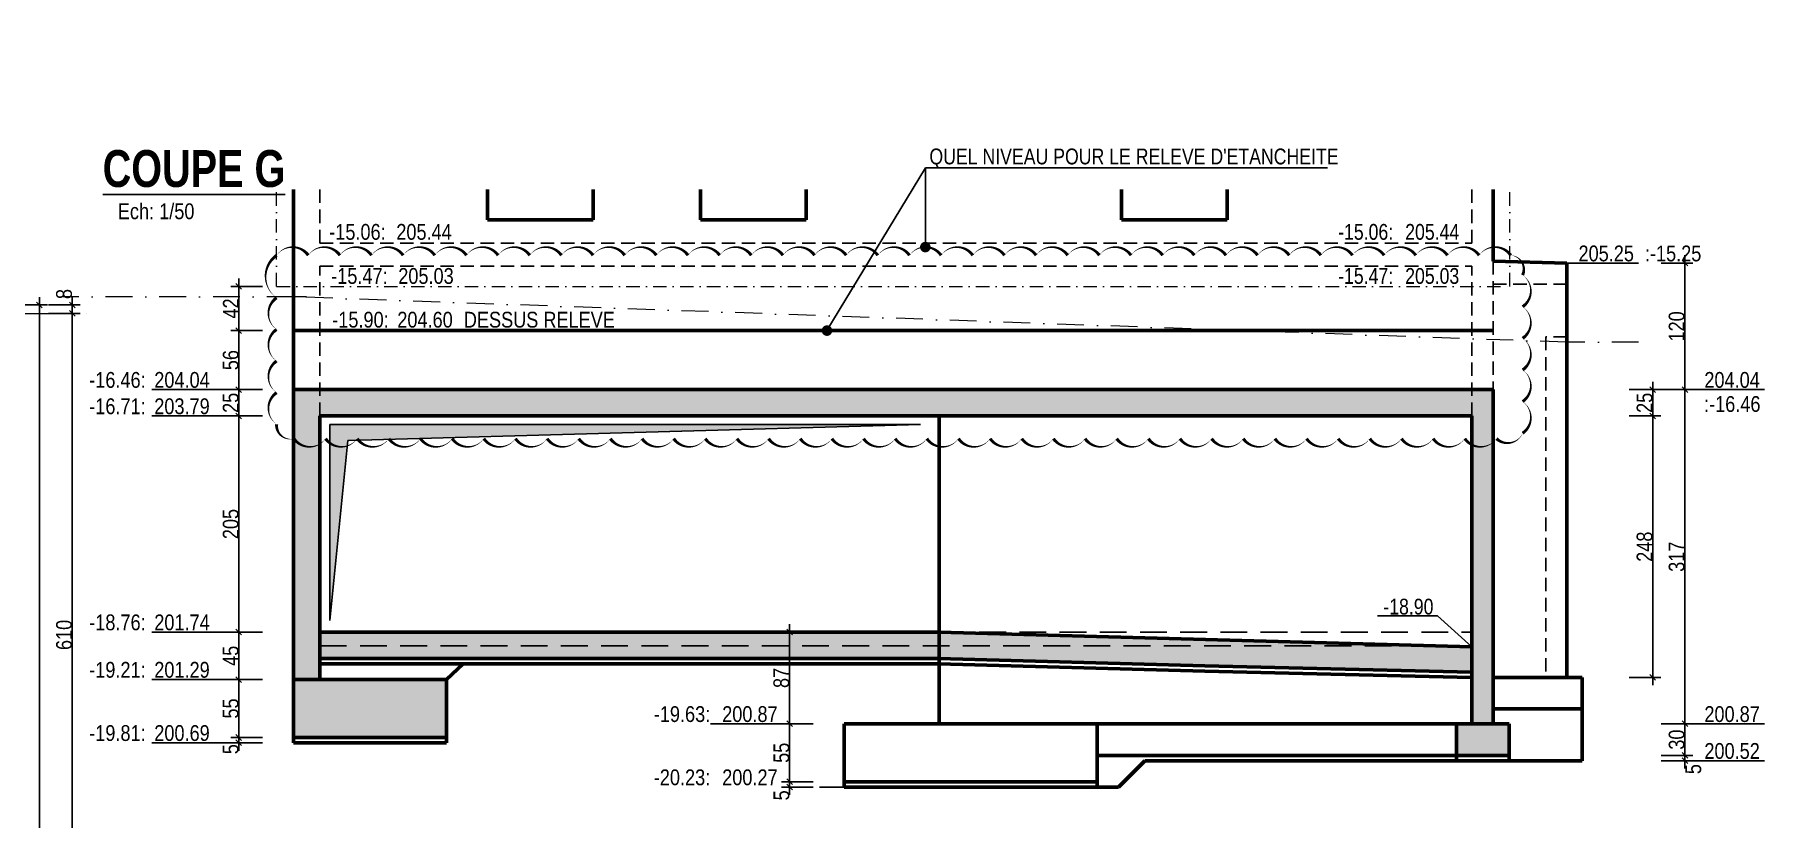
# Model space of a CAD drawing. Header units: centimetres. Extents: x 10803 to 23268, y -4986 to -786.
# Drawn here: x 18609 to 20248, y -2581 to -1837 of the extents above; entities that cross this region are included whole.
import ezdxf
from ezdxf.enums import TextEntityAlignment as Align

# ---------------------------------------------------------------- set-up
doc = ezdxf.new("R2010")
doc.units = ezdxf.units.CM
doc.header["$PDMODE"] = 1
doc.header["$PDSIZE"] = -2
doc.linetypes.add('CACHEX2', pattern=[19.05, 12.7, -6.35])
doc.linetypes.add('TIRETPTX2', pattern=[50.8, 25.4, -12.7, 0, -12.7])
for name, color, linetype in [('01_cote_gen', 4, 'Continuous'), ('01_linteaux', 2, 'Continuous'), ('01_poch_BN', 9, 'Continuous'), ('01_poch_murs', 253, 'Continuous'), ('01_texte', 230, 'Continuous'), ('AA_COTES', 2, 'Continuous')]:
    doc.layers.add(name, color=color, linetype=linetype)
doc.layers.add('01_murs_coup', color=5, linetype='Continuous', lineweight=60)
doc.layers.add('01_tram_axes', color=2, linetype='TIRETPTX2', lineweight=9)
doc.styles.add('Arial Narrow', font='ARIALN.TTF')
doc.styles.add('impact', font='impact.ttf')
doc.styles.add('MATTE_TXT', font='arial.ttf')
doc.styles.add('STYLE2', font='ARIALN.TTF')
doc.dimstyles.new('JB25', dxfattribs={"dimscale": 0.1, "dimtxt": 150, "dimasz": 15, "dimexe": 0.1, "dimexo": 0.1, "dimgap": 0.09, "dimtad": 1, "dimdec": 1, "dimlfac": 0.5, "dimdsep": 46, "dimtxsty": 'STYLE2', "dimblk1": 'BOND_G', "dimblk2": 'BOND_D', "dimsah": 1, "dimcen": 1.5, "dimdle": 0.01, "dimse1": 1, "dimse2": 1, "dimclrd": 4, "dimclre": 2, "dimclrt": 6, "dimazin": 2, "dimtfac": 2.333333, "dimtdec": 1, "dimtix": 1, "dimtmove": 2, "dimatfit": 3, "dimldrblk": 'BOND_G', "dimfxl": 1, "dimtolj": 1, "dimtzin": 0, "dimarcsym": 0})
doc.dimstyles.new('JB50', dxfattribs={"dimscale": 0.1, "dimtxt": 150, "dimasz": 15, "dimexe": 0.1, "dimexo": 0.1, "dimgap": 0.09, "dimtad": 1, "dimdec": 1, "dimdsep": 46, "dimtxsty": 'STYLE2', "dimblk1": 'BOND_G', "dimblk2": 'BOND_D', "dimsah": 1, "dimcen": 1.5, "dimdle": 0.01, "dimse1": 1, "dimse2": 1, "dimclrd": 4, "dimclre": 2, "dimclrt": 6, "dimazin": 2, "dimtfac": 2.333333, "dimtdec": 1, "dimtix": 1, "dimtmove": 2, "dimatfit": 3, "dimldrblk": 'BOND_G', "dimfxl": 1, "dimtolj": 1, "dimtzin": 0, "dimarcsym": 0})

# ---------------------------------------------------------------- blocks, each defined once
blk = doc.blocks.new('BOND_G')
at = {"layer": 'AA_COTES', "color": 0}
for p, q in [((0, -5), (0, 15)), ((5, 0), (-5, 0)), ((1.8, 1.8), (-1.8, -1.8))]:
    blk.add_line(p, q, dxfattribs=at)
blk = doc.blocks.new('BOND_D')
at = {"layer": 'AA_COTES', "color": 0}
for p, q in [((5, 0), (-5, 0)), ((-1.8, -1.8), (1.8, 1.8)), ((0, 5), (0, -15))]:
    blk.add_line(p, q, dxfattribs=at)
blk = doc.blocks.new('*D1412')
at = {"layer": '01_cote_gen', "color": 4, "lineweight": -2, "transparency": 16777216}
blk.add_line((18644.2, -2103.1), (18644.2, -2710.1), dxfattribs=at)
at = {"layer": 'Defpoints', "color": 0, "lineweight": 0, "transparency": 16777216}
for p in [(18595.3, -2101.6), (18595.3, -2711.6), (18644.2, -2711.6)]:
    blk.add_point(p, dxfattribs=at)
at = {"layer": '01_cote_gen', "color": 4, "lineweight": -2, "transparency": 16777216, "xscale": 1.5, "yscale": 1.5, "zscale": 1.5}
for name, p, rotation in [('BOND_G', (18644.2, -2101.6), 90), ('BOND_D', (18644.2, -2711.6), 270)]:
    blk.add_blockref(name, p, dxfattribs=dict(at, rotation=rotation))
at = {"layer": '01_cote_gen', "color": 6, "lineweight": 0, "transparency": 16777216, "insert": (18636.5, -2406.6), "char_height": 15, "attachment_point": 5, "rotation": 90, "style": 'STYLE2'}
blk.add_mtext('\\A1;610', dxfattribs=at)
blk = doc.blocks.new('*D1512')
at = {"layer": '01_cote_gen', "color": 4, "lineweight": -2, "transparency": 16777216}
blk.add_line((18644.2, -2095.1), (18644.2, -2100.1), dxfattribs=at)
at = {"layer": 'Defpoints', "color": 0, "lineweight": 0, "transparency": 16777216}
for p in [(18413.8, -2093.6), (18450.7, -2101.6), (18644.2, -2101.6)]:
    blk.add_point(p, dxfattribs=at)
at = {"layer": '01_cote_gen', "color": 4, "lineweight": -2, "transparency": 16777216, "xscale": 1.5, "yscale": 1.5, "zscale": 1.5}
for name, p, rotation in [('BOND_G', (18644.2, -2093.6), 90), ('BOND_D', (18644.2, -2101.6), 270)]:
    blk.add_blockref(name, p, dxfattribs=dict(at, rotation=rotation))
at = {"layer": '01_cote_gen', "color": 6, "lineweight": 0, "transparency": 16777216, "insert": (18636.5, -2083.2), "char_height": 15, "attachment_point": 5, "rotation": 90, "style": 'STYLE2'}
blk.add_mtext('\\A1;8', dxfattribs=at)
blk = doc.blocks.new('*D1932')
at = {"layer": '01_cote_gen', "color": 4, "lineweight": -2, "transparency": 16777216}
blk.add_line((18613.1, -2095.1), (18613.1, -4681.1), dxfattribs=at)
at = {"layer": 'Defpoints', "color": 0, "lineweight": 0, "transparency": 16777216}
for p in [(18608.7, -2093.6), (18503.6, -4682.6), (18613.1, -4682.6)]:
    blk.add_point(p, dxfattribs=at)
at = {"layer": '01_cote_gen', "color": 4, "lineweight": -2, "transparency": 16777216, "xscale": 1.5, "yscale": 1.5, "zscale": 1.5}
for name, p, rotation in [('BOND_G', (18613.1, -2093.6), 90), ('BOND_D', (18613.1, -4682.6), 270)]:
    blk.add_blockref(name, p, dxfattribs=dict(at, rotation=rotation))
at = {"layer": '01_cote_gen', "color": 6, "lineweight": 0, "transparency": 16777216, "insert": (18605.5, -3388.1), "char_height": 15, "attachment_point": 5, "rotation": 90, "style": 'STYLE2'}
blk.add_mtext('\\A1;2589', dxfattribs=at)
blk = doc.blocks.new('*D1546')
at = {"layer": '01_cote_gen', "color": 4, "lineweight": -2, "ltscale": 2, "transparency": 16777216}
blk.add_line((18802.1, -2402.4), (18802.1, -2200.4), dxfattribs=at)
at = {"layer": 'Defpoints', "color": 0, "lineweight": 0, "ltscale": 2, "transparency": 16777216}
for p in [(18802.1, -2198.9), (18939.1, -2198.9), (18920.2, -2403.9)]:
    blk.add_point(p, dxfattribs=at)
at = {"layer": '01_cote_gen', "color": 4, "lineweight": -2, "ltscale": 2, "transparency": 16777216, "xscale": 1.5, "yscale": 1.5, "zscale": 1.5}
for name, p, rotation in [('BOND_D', (18802.1, -2198.9), 90), ('BOND_G', (18802.1, -2403.9), 270)]:
    blk.add_blockref(name, p, dxfattribs=dict(at, rotation=rotation))
at = {"layer": '01_cote_gen', "color": 6, "ltscale": 2, "transparency": 16777216, "insert": (18794.5, -2301.4), "char_height": 15, "attachment_point": 5, "rotation": 90, "style": 'STYLE2'}
blk.add_mtext('\\A1;205', dxfattribs=at)
blk = doc.blocks.new('*D1547')
at = {"layer": '01_cote_gen', "color": 4, "lineweight": -2, "ltscale": 2, "transparency": 16777216}
blk.add_line((18802.1, -2197.4), (18802.1, -2175.4), dxfattribs=at)
at = {"layer": 'Defpoints', "color": 0, "lineweight": 0, "ltscale": 2, "transparency": 16777216}
for p in [(18802.1, -2173.9), (18901.8, -2173.9), (18824.6, -2198.9)]:
    blk.add_point(p, dxfattribs=at)
at = {"layer": '01_cote_gen', "color": 4, "lineweight": -2, "ltscale": 2, "transparency": 16777216, "xscale": 1.5, "yscale": 1.5, "zscale": 1.5}
for name, p, rotation in [('BOND_D', (18802.1, -2173.9), 90), ('BOND_G', (18802.1, -2198.9), 270)]:
    blk.add_blockref(name, p, dxfattribs=dict(at, rotation=rotation))
at = {"layer": '01_cote_gen', "color": 6, "ltscale": 2, "transparency": 16777216, "insert": (18794.5, -2186.4), "char_height": 15, "attachment_point": 5, "rotation": 90, "style": 'STYLE2'}
blk.add_mtext('\\A1;25', dxfattribs=at)
blk = doc.blocks.new('*D1548')
at = {"layer": '01_cote_gen', "color": 4, "lineweight": -2, "ltscale": 2, "transparency": 16777216}
blk.add_line((20173, -2055.4), (20173, -2172.4), dxfattribs=at)
at = {"layer": 'Defpoints', "color": 0, "lineweight": 0, "ltscale": 2, "transparency": 16777216}
for p in [(20144.8, -2053.9), (20115.3, -2173.9), (20173, -2173.9)]:
    blk.add_point(p, dxfattribs=at)
at = {"layer": '01_cote_gen', "color": 4, "lineweight": -2, "ltscale": 2, "transparency": 16777216, "xscale": 1.5, "yscale": 1.5, "zscale": 1.5}
for name, p, rotation in [('BOND_G', (20173, -2053.9), 90), ('BOND_D', (20173, -2173.9), 270)]:
    blk.add_blockref(name, p, dxfattribs=dict(at, rotation=rotation))
at = {"layer": '01_cote_gen', "color": 6, "ltscale": 2, "transparency": 16777216, "insert": (20165.3, -2113.9), "char_height": 15, "attachment_point": 5, "rotation": 90, "style": 'STYLE2'}
blk.add_mtext('\\A1;120', dxfattribs=at)
blk = doc.blocks.new('*D1549')
at = {"layer": '01_cote_gen', "color": 4, "lineweight": -2, "ltscale": 2, "transparency": 16777216}
blk.add_line((20173, -2175.4), (20173, -2489.4), dxfattribs=at)
at = {"layer": 'Defpoints', "color": 0, "lineweight": 0, "ltscale": 2, "transparency": 16777216}
for p in [(20150.5, -2173.9), (20130.7, -2490.9), (20173, -2490.9)]:
    blk.add_point(p, dxfattribs=at)
at = {"layer": '01_cote_gen', "color": 4, "lineweight": -2, "ltscale": 2, "transparency": 16777216, "xscale": 1.5, "yscale": 1.5, "zscale": 1.5}
for name, p, rotation in [('BOND_G', (20173, -2173.9), 90), ('BOND_D', (20173, -2490.9), 270)]:
    blk.add_blockref(name, p, dxfattribs=dict(at, rotation=rotation))
at = {"layer": '01_cote_gen', "color": 6, "ltscale": 2, "transparency": 16777216, "insert": (20165.3, -2332.4), "char_height": 15, "attachment_point": 5, "rotation": 90, "style": 'STYLE2'}
blk.add_mtext('\\A1;317', dxfattribs=at)
blk = doc.blocks.new('*D1550')
at = {"layer": '01_cote_gen', "color": 4, "lineweight": -2, "ltscale": 2, "transparency": 16777216}
blk.add_line((20142.6, -2175.4), (20142.6, -2197.4), dxfattribs=at)
at = {"layer": 'Defpoints', "color": 0, "lineweight": 0, "ltscale": 2, "transparency": 16777216}
for p in [(20120.1, -2173.9), (20120.1, -2198.9), (20142.6, -2198.9)]:
    blk.add_point(p, dxfattribs=at)
at = {"layer": '01_cote_gen', "color": 4, "lineweight": -2, "ltscale": 2, "transparency": 16777216, "xscale": 1.5, "yscale": 1.5, "zscale": 1.5}
for name, p, rotation in [('BOND_G', (20142.6, -2173.9), 90), ('BOND_D', (20142.6, -2198.9), 270)]:
    blk.add_blockref(name, p, dxfattribs=dict(at, rotation=rotation))
at = {"layer": '01_cote_gen', "color": 6, "ltscale": 2, "transparency": 16777216, "insert": (20134.9, -2186.4), "char_height": 15, "attachment_point": 5, "rotation": 90, "style": 'STYLE2'}
blk.add_mtext('\\A1;25', dxfattribs=at)
blk = doc.blocks.new('*D1551')
at = {"layer": '01_cote_gen', "color": 4, "lineweight": -2, "ltscale": 2, "transparency": 16777216}
blk.add_line((20173, -2492.4), (20173, -2519.4), dxfattribs=at)
at = {"layer": 'Defpoints', "color": 0, "lineweight": 0, "ltscale": 2, "transparency": 16777216}
for p in [(20120.1, -2490.9), (20150.5, -2520.9), (20173, -2520.9)]:
    blk.add_point(p, dxfattribs=at)
at = {"layer": '01_cote_gen', "color": 4, "lineweight": -2, "ltscale": 2, "transparency": 16777216, "xscale": 1.5, "yscale": 1.5, "zscale": 1.5}
for name, p, rotation in [('BOND_G', (20173, -2490.9), 90), ('BOND_D', (20173, -2520.9), 270)]:
    blk.add_blockref(name, p, dxfattribs=dict(at, rotation=rotation))
at = {"layer": '01_cote_gen', "color": 6, "ltscale": 2, "transparency": 16777216, "insert": (20165.3, -2505.9), "char_height": 15, "attachment_point": 5, "rotation": 90, "style": 'STYLE2'}
blk.add_mtext('\\A1;30', dxfattribs=at)
blk = doc.blocks.new('*D1552')
at = {"layer": '01_cote_gen', "color": 4, "lineweight": -2, "ltscale": 2, "transparency": 16777216}
blk.add_line((20173, -2522.4), (20173, -2524.4), dxfattribs=at)
at = {"layer": 'Defpoints', "color": 0, "lineweight": 0, "ltscale": 2, "transparency": 16777216}
for p in [(20150.5, -2520.9), (20150.5, -2525.9), (20173, -2525.9)]:
    blk.add_point(p, dxfattribs=at)
at = {"layer": '01_cote_gen', "color": 4, "lineweight": -2, "ltscale": 2, "transparency": 16777216, "xscale": 1.5, "yscale": 1.5, "zscale": 1.5}
for name, p, rotation in [('BOND_G', (20173, -2520.9), 90), ('BOND_D', (20173, -2525.9), 270)]:
    blk.add_blockref(name, p, dxfattribs=dict(at, rotation=rotation))
at = {"layer": '01_cote_gen', "color": 6, "ltscale": 2, "transparency": 16777216, "insert": (20181.1, -2533.9), "char_height": 15, "attachment_point": 5, "rotation": 90, "style": 'STYLE2'}
blk.add_mtext('\\A1;5', dxfattribs=at)
blk = doc.blocks.new('*D1553')
at = {"layer": '01_cote_gen', "color": 4, "lineweight": -2, "ltscale": 2, "transparency": 16777216}
blk.add_line((18802.1, -2502.4), (18802.1, -2450.4), dxfattribs=at)
at = {"layer": 'Defpoints', "color": 0, "lineweight": 0, "ltscale": 2, "transparency": 16777216}
for p in [(18802.1, -2448.9), (18854, -2448.9), (18854, -2503.9)]:
    blk.add_point(p, dxfattribs=at)
at = {"layer": '01_cote_gen', "color": 4, "lineweight": -2, "ltscale": 2, "transparency": 16777216, "xscale": 1.5, "yscale": 1.5, "zscale": 1.5}
for name, p, rotation in [('BOND_D', (18802.1, -2448.9), 90), ('BOND_G', (18802.1, -2503.9), 270)]:
    blk.add_blockref(name, p, dxfattribs=dict(at, rotation=rotation))
at = {"layer": '01_cote_gen', "color": 6, "ltscale": 2, "transparency": 16777216, "insert": (18794.5, -2476.4), "char_height": 15, "attachment_point": 5, "rotation": 90, "style": 'STYLE2'}
blk.add_mtext('\\A1;55', dxfattribs=at)
blk = doc.blocks.new('*D1554')
at = {"layer": '01_cote_gen', "color": 4, "lineweight": -2, "ltscale": 2, "transparency": 16777216}
blk.add_line((18802.1, -2447.4), (18802.1, -2405.4), dxfattribs=at)
at = {"layer": 'Defpoints', "color": 0, "lineweight": 0, "ltscale": 2, "transparency": 16777216}
for p in [(18802.1, -2403.9), (18879, -2403.9), (18854, -2448.9)]:
    blk.add_point(p, dxfattribs=at)
at = {"layer": '01_cote_gen', "color": 4, "lineweight": -2, "ltscale": 2, "transparency": 16777216, "xscale": 1.5, "yscale": 1.5, "zscale": 1.5}
for name, p, rotation in [('BOND_D', (18802.1, -2403.9), 90), ('BOND_G', (18802.1, -2448.9), 270)]:
    blk.add_blockref(name, p, dxfattribs=dict(at, rotation=rotation))
at = {"layer": '01_cote_gen', "color": 6, "ltscale": 2, "transparency": 16777216, "insert": (18794.5, -2426.4), "char_height": 15, "attachment_point": 5, "rotation": 90, "style": 'STYLE2'}
blk.add_mtext('\\A1;45', dxfattribs=at)
blk = doc.blocks.new('*D1555')
at = {"layer": '01_cote_gen', "color": 4, "lineweight": -2, "ltscale": 2, "transparency": 16777216}
blk.add_line((18802.1, -2507.4), (18802.1, -2505.4), dxfattribs=at)
at = {"layer": 'Defpoints', "color": 0, "lineweight": 0, "ltscale": 2, "transparency": 16777216}
for p in [(18802.1, -2503.9), (18854, -2503.9), (18854, -2508.9)]:
    blk.add_point(p, dxfattribs=at)
at = {"layer": '01_cote_gen', "color": 4, "lineweight": -2, "ltscale": 2, "transparency": 16777216, "xscale": 1.5, "yscale": 1.5, "zscale": 1.5}
for name, p, rotation in [('BOND_D', (18802.1, -2503.9), 90), ('BOND_G', (18802.1, -2508.9), 270)]:
    blk.add_blockref(name, p, dxfattribs=dict(at, rotation=rotation))
at = {"layer": '01_cote_gen', "color": 6, "ltscale": 2, "transparency": 16777216, "insert": (18794.5, -2515), "char_height": 15, "attachment_point": 5, "rotation": 90, "style": 'STYLE2'}
blk.add_mtext('\\A1;5', dxfattribs=at)
blk = doc.blocks.new('*D1556')
at = {"layer": '01_cote_gen', "color": 4, "lineweight": -2, "ltscale": 2, "transparency": 16777216}
blk.add_line((19324.2, -2544.4), (19324.2, -2492.4), dxfattribs=at)
at = {"layer": 'Defpoints', "color": 0, "lineweight": 0, "ltscale": 2, "transparency": 16777216}
for p in [(19324.2, -2490.9), (19376, -2490.9), (19376, -2545.9)]:
    blk.add_point(p, dxfattribs=at)
at = {"layer": '01_cote_gen', "color": 4, "lineweight": -2, "ltscale": 2, "transparency": 16777216, "xscale": 1.5, "yscale": 1.5, "zscale": 1.5}
for name, p, rotation in [('BOND_D', (19324.2, -2490.9), 90), ('BOND_G', (19324.2, -2545.9), 270)]:
    blk.add_blockref(name, p, dxfattribs=dict(at, rotation=rotation))
at = {"layer": '01_cote_gen', "color": 6, "ltscale": 2, "transparency": 16777216, "insert": (19316.6, -2518.4), "char_height": 15, "attachment_point": 5, "rotation": 90, "style": 'STYLE2'}
blk.add_mtext('\\A1;55', dxfattribs=at)
blk = doc.blocks.new('*D1557')
at = {"layer": '01_cote_gen', "color": 4, "lineweight": -2, "ltscale": 2, "transparency": 16777216}
blk.add_line((19324.2, -2549.4), (19324.2, -2547.4), dxfattribs=at)
at = {"layer": 'Defpoints', "color": 0, "lineweight": 0, "ltscale": 2, "transparency": 16777216}
for p in [(19324.2, -2545.9), (19376, -2545.9), (19376, -2550.9)]:
    blk.add_point(p, dxfattribs=at)
at = {"layer": '01_cote_gen', "color": 4, "lineweight": -2, "ltscale": 2, "transparency": 16777216, "xscale": 1.5, "yscale": 1.5, "zscale": 1.5}
for name, p, rotation in [('BOND_D', (19324.2, -2545.9), 90), ('BOND_G', (19324.2, -2550.9), 270)]:
    blk.add_blockref(name, p, dxfattribs=dict(at, rotation=rotation))
at = {"layer": '01_cote_gen', "color": 6, "ltscale": 2, "transparency": 16777216, "insert": (19316.6, -2558.8), "char_height": 15, "attachment_point": 5, "rotation": 90, "style": 'STYLE2'}
blk.add_mtext('\\A1;5', dxfattribs=at)
blk = doc.blocks.new('*D1558')
at = {"layer": '01_cote_gen', "color": 4, "lineweight": -2, "ltscale": 2, "transparency": 16777216}
blk.add_line((19324.2, -2489.4), (19324.2, -2405.4), dxfattribs=at)
at = {"layer": 'Defpoints', "color": 0, "lineweight": 0, "ltscale": 2, "transparency": 16777216}
for p in [(19324.2, -2403.9), (19466, -2403.9), (19466, -2490.9)]:
    blk.add_point(p, dxfattribs=at)
at = {"layer": '01_cote_gen', "color": 4, "lineweight": -2, "ltscale": 2, "transparency": 16777216, "xscale": 1.5, "yscale": 1.5, "zscale": 1.5}
for name, p, rotation in [('BOND_D', (19324.2, -2403.9), 90), ('BOND_G', (19324.2, -2490.9), 270)]:
    blk.add_blockref(name, p, dxfattribs=dict(at, rotation=rotation))
at = {"layer": '01_cote_gen', "color": 6, "ltscale": 2, "transparency": 16777216, "insert": (19316.5, -2447.4), "char_height": 15, "attachment_point": 5, "rotation": 90, "style": 'STYLE2'}
blk.add_mtext('\\A1;87', dxfattribs=at)
blk = doc.blocks.new('*D2004')
at = {"layer": '01_cote_gen', "color": 4, "lineweight": -2, "transparency": 16777216}
blk.add_line((20142.6, -2200.4), (20142.6, -2445.4), dxfattribs=at)
at = {"layer": 'Defpoints', "color": 0, "lineweight": 0, "transparency": 16777216}
for p in [(20120.1, -2198.9), (20075.5, -2446.9), (20142.6, -2446.9)]:
    blk.add_point(p, dxfattribs=at)
at = {"layer": '01_cote_gen', "color": 4, "lineweight": -2, "transparency": 16777216, "xscale": 1.5, "yscale": 1.5, "zscale": 1.5}
for name, p, rotation in [('BOND_G', (20142.6, -2198.9), 90), ('BOND_D', (20142.6, -2446.9), 270)]:
    blk.add_blockref(name, p, dxfattribs=dict(at, rotation=rotation))
at = {"layer": '01_cote_gen', "color": 6, "lineweight": 0, "transparency": 16777216, "insert": (20134.9, -2322.9), "char_height": 15, "attachment_point": 5, "rotation": 90, "style": 'STYLE2'}
blk.add_mtext('\\A1;248', dxfattribs=at)
blk = doc.blocks.new('*D2005')
at = {"layer": '01_cote_gen', "color": 4, "lineweight": -2, "transparency": 16777216}
blk.add_line((18802.1, -2116.4), (18802.1, -2077.4), dxfattribs=at)
at = {"layer": 'Defpoints', "color": 0, "lineweight": 0, "transparency": 16777216}
for p in [(18802.1, -2075.9), (18901.4, -2075.9), (18901.4, -2117.9)]:
    blk.add_point(p, dxfattribs=at)
at = {"layer": '01_cote_gen', "color": 4, "lineweight": -2, "transparency": 16777216, "xscale": 1.5, "yscale": 1.5, "zscale": 1.5}
for name, p, rotation in [('BOND_D', (18802.1, -2075.9), 90), ('BOND_G', (18802.1, -2117.9), 270)]:
    blk.add_blockref(name, p, dxfattribs=dict(at, rotation=rotation))
at = {"layer": '01_cote_gen', "color": 6, "lineweight": 0, "transparency": 16777216, "insert": (18794.6, -2096.9), "char_height": 15, "attachment_point": 5, "rotation": 90, "style": 'STYLE2'}
blk.add_mtext('\\A1;42', dxfattribs=at)
blk = doc.blocks.new('*D1612')
at = {"layer": '01_cote_gen', "color": 4, "lineweight": -2, "transparency": 16777216}
blk.add_line((18920.5, -4430.7), (18883.5, -4430.7), dxfattribs=at)
at = {"layer": 'Defpoints', "color": 0, "lineweight": 0, "transparency": 16777216}
for p in [(18882, -1578.8), (18922, -4386.7), (18882, -4430.7)]:
    blk.add_point(p, dxfattribs=at)
at = {"layer": '01_cote_gen', "color": 4, "lineweight": -2, "transparency": 16777216, "xscale": 1.5, "yscale": 1.5, "zscale": 1.5, "rotation": 180}
blk.add_blockref('BOND_D', (18882, -4430.7), dxfattribs=at)
at = {"layer": '01_cote_gen', "color": 4, "lineweight": -2, "transparency": 16777216, "xscale": 1.5, "yscale": 1.5, "zscale": 1.5}
blk.add_blockref('BOND_G', (18922, -4430.7), dxfattribs=at)
at = {"layer": '01_cote_gen', "color": 6, "lineweight": 0, "transparency": 16777216, "insert": (18902, -4423), "char_height": 15, "attachment_point": 5, "style": 'STYLE2'}
blk.add_mtext('\\A1;20', dxfattribs=at)
blk = doc.blocks.new('*D1645')
at = {"layer": '01_poch_murs', "color": 4, "lineweight": -2, "transparency": 16777216}
blk.add_line((18802.1, -2172.4), (18802.1, -2119.4), dxfattribs=at)
at = {"layer": 'Defpoints', "color": 0, "lineweight": 0, "transparency": 16777216}
for p in [(18802.1, -2117.9), (18824.6, -2117.9), (18824.6, -2173.9)]:
    blk.add_point(p, dxfattribs=at)
at = {"layer": '01_poch_murs', "color": 4, "lineweight": -2, "transparency": 16777216, "xscale": 1.5, "yscale": 1.5, "zscale": 1.5}
for name, p, rotation in [('BOND_D', (18802.1, -2117.9), 90), ('BOND_G', (18802.1, -2173.9), 270)]:
    blk.add_blockref(name, p, dxfattribs=dict(at, rotation=rotation))
at = {"layer": '01_poch_murs', "color": 6, "lineweight": 0, "transparency": 16777216, "insert": (18794.5, -2145.9), "char_height": 15, "attachment_point": 5, "rotation": 90, "style": 'STYLE2'}
blk.add_mtext('\\A1;56', dxfattribs=at)

msp = doc.modelspace()

# ---------------------------------------------------------------- hatches: boundary and pattern name
at = {"layer": '01_poch_BN'}
h = msp.add_hatch(color=256, dxfattribs=at)
h.dxf.hatch_style = 1
h.paths.add_polyline_path([(19991.14, -2173.9), (18853.96, -2173.9), (18853.96, -2448.9), (18878.96, -2448.9), (18878.96, -2198.9), (19971.14, -2198.9), (19971.14, -2490.9), (19991.14, -2490.9)])
h.paths.add_polyline_path([(19466, -2403.9), (18878.96, -2403.9), (18878.96, -2428.9), (19466, -2428.9)], flags=17)
h.paths.add_polyline_path([(19971.14, -2417.9), (19466, -2403.9), (19466, -2428.91), (19717.92, -2435.89), (19971.14, -2441.91)], flags=17)
h.paths.add_polyline_path([(18998.96, -2448.9), (18853.96, -2448.9), (18853.96, -2503.9), (18998.96, -2503.9)])
h.paths.add_polyline_path([(20006.46, -2490.9), (19956.46, -2490.9), (19956.46, -2520.9), (20006.46, -2520.9)])

# ---------------------------------------------------------------- linework, layer by layer
at = {"layer": '01_linteaux', "linetype": 'CACHEX2'}
for p, q in [((18878.96, -2034.9), (18878.96, -1984.15)), ((19971.14, -2034.9), (19971.14, -1984.15)), ((18878.96, -2034.9), (19971.14, -2034.9)), ((18878.96, -2056.9), (19971.14, -2056.9)), ((18878.96, -2198.9), (18878.96, -2056.9)), ((19971.14, -2198.9), (19971.14, -2056.9)), ((19991.14, -2051.9), (19991.14, -2173.9)), ((20061.14, -2073.9), (19991.14, -2073.9)), ((20041.14, -2123.9), (20041.14, -2446.85)), ((20061.14, -2123.9), (20041.14, -2123.9))]:
    msp.add_line(p, q, dxfattribs=at)
at = {"layer": '01_linteaux', "linetype": 'CACHEX2', "ltscale": 2}
for p, q in [((19466, -2403.9), (19971.14, -2403.9)), ((18878.96, -2416.9), (19971.14, -2416.9))]:
    msp.add_line(p, q, dxfattribs=at)
at = {"layer": '01_murs_coup', "color": 2, "ltscale": 2}
for p, q in [((18853.96, -2173.9), (18853.96, -1984.15)), ((19037.96, -2012.9), (19037.96, -1984.15)), ((19137.96, -2012.9), (19137.96, -1984.15)), ((19239.96, -2012.9), (19239.96, -1984.15)), ((19339.96, -2012.9), (19339.96, -1984.15)), ((19638.96, -2012.9), (19638.96, -1984.15)), ((19738.96, -2012.9), (19738.96, -1984.15)), ((19991.14, -2051.9), (19991.14, -1984.15)), ((19037.96, -2012.9), (19137.96, -2012.9)), ((19239.96, -2012.9), (19339.96, -2012.9)), ((19638.96, -2012.9), (19738.96, -2012.9)), ((20061.14, -2053.9), (19991.14, -2051.9)), ((20061.14, -2053.9), (20061.14, -2123.9)), ((18853.96, -2117.9), (19991.14, -2117.9)), ((20061.14, -2123.9), (20061.14, -2446.85)), ((19466, -2490.9), (19466, -2198.9)), ((18998.96, -2448.9), (19014.96, -2433.9)), ((20075.52, -2446.85), (19991.14, -2446.85)), ((20075.52, -2446.85), (20075.52, -2525.9)), ((19615.97, -2490.9), (19375.97, -2490.9)), ((19375.97, -2550.9), (19375.97, -2490.9)), ((19615.97, -2550.9), (19615.97, -2490.9)), ((19615.97, -2490.9), (19956.46, -2490.9)), ((20075.52, -2476.85), (19991.14, -2476.85)), ((19956.46, -2520.9), (19615.97, -2520.9)), ((19660.97, -2525.9), (19635.97, -2550.9)), ((19956.46, -2525.9), (19660.97, -2525.9)), ((20006.46, -2525.9), (20075.52, -2525.9)), ((19615.97, -2545.9), (19375.97, -2545.9)), ((19635.97, -2550.9), (19375.97, -2550.9))]:
    msp.add_line(p, q, dxfattribs=at)
at = {"layer": '01_murs_coup', "linetype": 'TIRETPTX2', "lineweight": 0}
for p, q in [((18853.96, -2085.99), (18635.25, -2085.99)), ((20061.14, -2128.9), (18853.96, -2085.9)), ((20129.09, -2128.9), (20061.14, -2128.9))]:
    msp.add_line(p, q, dxfattribs=at)
at = {"layer": '01_murs_coup'}
for p, q in [((18853.96, -2173.9), (19991.14, -2173.9)), ((18853.96, -2173.9), (18853.96, -2508.9)), ((19991.14, -2173.9), (19991.14, -2490.9)), ((18878.96, -2448.9), (18878.96, -2198.9)), ((18878.96, -2198.9), (19971.14, -2198.9)), ((19971.14, -2490.9), (19971.14, -2198.9)), ((18878.96, -2403.9), (19466, -2403.9)), ((19971.14, -2417.9), (19466, -2403.9)), ((18878.96, -2428.9), (19466, -2428.9)), ((18878.96, -2433.9), (19465.58, -2433.9)), ((19717.92, -2435.89), (19465.31, -2428.89)), ((19717.79, -2440.89), (19465.58, -2433.9)), ((19970.42, -2446.89), (19717.79, -2440.89)), ((19970.54, -2441.89), (19717.92, -2435.89)), ((18853.96, -2448.9), (18998.96, -2448.9)), ((18998.96, -2508.9), (18998.96, -2448.9)), ((19956.46, -2525.9), (19956.46, -2490.9)), ((19956.46, -2490.9), (20006.46, -2490.9)), ((20006.46, -2525.9), (20006.46, -2490.9)), ((18853.96, -2503.9), (18998.96, -2503.9)), ((18853.96, -2508.9), (18998.96, -2508.9)), ((19956.46, -2520.9), (20006.46, -2520.9)), ((19956.46, -2525.9), (20006.46, -2525.9))]:
    msp.add_line(p, q, dxfattribs=at)
at = {"layer": '01_poch_murs', "lineweight": 0}
msp.add_line((18866.22, -2085.9), (18829.39, -2085.9), dxfattribs=at)
at = {"layer": '01_poch_murs', "ltscale": 2}
for p, q in [((18888.54, -2393.02), (18888.54, -2207.06)), ((18888.54, -2207.06), (19448.32, -2207.06)), ((18905.52, -2222), (19448.32, -2207.06)), ((18888.54, -2393.02), (18905.52, -2222))]:
    msp.add_line(p, q, dxfattribs=at)
for points in [[(18888.54, -2393.02), (18888.54, -2207.06), (18905.52, -2222)], [(18888.54, -2207.06), (19448.32, -2207.06), (18905.52, -2222)]]:
    msp.add_solid(points, dxfattribs=at)
at = {"layer": '01_texte'}
for p, q in [((19452.96, -1963.37), (19359.72, -2117.9)), ((19452.96, -2038.67), (19452.96, -1963.37)), ((19452.96, -1963.37), (19834.16, -1963.37)), ((20129.09, -2053.9), (20061.14, -2053.9)), ((18794.63, -2173.9), (18719.59, -2173.9)), ((20248.42, -2173.9), (20180.47, -2173.9)), ((18794.63, -2198.9), (18719.59, -2198.9)), ((19881.55, -2388.51), (19938.36, -2388.51)), ((19971.14, -2417.9), (19938.36, -2388.51)), ((18794.63, -2403.9), (18719.59, -2403.9)), ((18794.63, -2448.9), (18719.59, -2448.9)), ((19317.29, -2490.9), (19249.34, -2490.9)), ((20248.42, -2490.9), (20180.47, -2490.9)), ((18794.63, -2508.9), (18719.59, -2508.9)), ((20248.42, -2525.9), (20180.47, -2525.9)), ((19420.47, -2550.9), (19352.52, -2550.9))]:
    msp.add_line(p, q, dxfattribs=at)
msp.add_lwpolyline([(18837.96, -2046.48, 0, 3, -0.5205671), (18867.96, -2046.48, 0, 3, -0.5205671), (18897.96, -2046.48, 0, 3, -0.5205671), (18927.96, -2046.48, 0, 3, -0.5205671), (18957.96, -2046.48, 0, 3, -0.5205671), (18987.96, -2046.48, 0, 3, -0.5205671), (19017.96, -2046.48, 0, 3, -0.5205671), (19047.96, -2046.48, 0, 3, -0.5205671), (19077.96, -2046.48, 0, 3, -0.5205671), (19107.96, -2046.48, 0, 3, -0.5205671), (19137.96, -2046.48, 0, 3, -0.5205671), (19167.96, -2046.48, 0, 3, -0.5205671), (19197.96, -2046.48, 0, 3, -0.5205671), (19227.96, -2046.48, 0, 3, -0.5205671), (19257.96, -2046.48, 0, 3, -0.5205671), (19287.96, -2046.48, 0, 3, -0.5205671), (19317.96, -2046.48, 0, 3, -0.5205671), (19347.96, -2046.48, 0, 3, -0.5205671), (19377.96, -2046.48, 0, 3, -0.5205671), (19407.96, -2046.48, 0, 3, -0.5205671), (19437.96, -2046.48, 0, 3, -0.5205671), (19467.96, -2046.48, 0, 3, -0.5205671), (19497.96, -2046.48, 0, 3, -0.5205671), (19527.96, -2046.48, 0, 3, -0.5205671), (19557.96, -2046.48, 0, 3, -0.5205671), (19587.96, -2046.48, 0, 3, -0.5205671), (19617.96, -2046.48, 0, 3, -0.5205671), (19647.96, -2046.48, 0, 3, -0.5205671), (19677.96, -2046.48, 0, 3, -0.5205671), (19707.96, -2046.48, 0, 3, -0.5205671), (19737.96, -2046.48, 0, 3, -0.5205671), (19767.96, -2046.48, 0, 3, -0.5205671), (19797.96, -2046.48, 0, 3, -0.5205671), (19827.96, -2046.48, 0, 3, -0.5205671), (19857.96, -2046.48, 0, 3, -0.5205671), (19887.96, -2046.48, 0, 3, -0.5205671), (19917.96, -2046.48, 0, 3, -0.5205671), (19947.96, -2046.48, 0, 3, -0.5205671), (19977.96, -2046.48, 0, 3, -0.5205671), (20007.96, -2046.48, 0, 3, -0.5205671), (20019.22, -2065.23, 0, 3, -0.5205671), (20019.22, -2095.23, 0, 3, -0.5205671), (20019.22, -2125.23, 0, 3, -0.5205671), (20019.22, -2155.23, 0, 3, -0.5205671), (20019.22, -2185.23, 0, 3, -0.5205671), (20019.22, -2215.23, 0, 3, -0.5205671), (19994.36, -2220.37, 0, 3, -0.5205671), (19964.36, -2220.37, 0, 3, -0.5205671), (19934.36, -2220.37, 0, 3, -0.5205671), (19904.36, -2220.37, 0, 3, -0.5205671), (19874.36, -2220.37, 0, 3, -0.5205671), (19844.36, -2220.37, 0, 3, -0.5205671), (19814.36, -2220.37, 0, 3, -0.5205671), (19784.36, -2220.37, 0, 3, -0.5205671), (19754.36, -2220.37, 0, 3, -0.5205671), (19724.36, -2220.37, 0, 3, -0.5205671), (19694.36, -2220.37, 0, 3, -0.5205671), (19664.36, -2220.37, 0, 3, -0.5205671), (19634.36, -2220.37, 0, 3, -0.5205671), (19604.36, -2220.37, 0, 3, -0.5205671), (19574.36, -2220.37, 0, 3, -0.5205671), (19544.36, -2220.37, 0, 3, -0.5205671), (19514.36, -2220.37, 0, 3, -0.5205671), (19484.36, -2220.37, 0, 3, -0.5205671), (19454.36, -2220.37, 0, 3, -0.5205671), (19424.36, -2220.37, 0, 3, -0.5205671), (19394.36, -2220.37, 0, 3, -0.5205671), (19364.36, -2220.37, 0, 3, -0.5205671), (19334.36, -2220.37, 0, 3, -0.5205671), (19304.36, -2220.37, 0, 3, -0.5205671), (19274.36, -2220.37, 0, 3, -0.5205671), (19244.36, -2220.37, 0, 3, -0.5205671), (19214.36, -2220.37, 0, 3, -0.5205671), (19184.36, -2220.37, 0, 3, -0.5205671), (19154.36, -2220.37, 0, 3, -0.5205671), (19124.36, -2220.37, 0, 3, -0.5205671), (19094.36, -2220.37, 0, 3, -0.5205671), (19064.36, -2220.37, 0, 3, -0.5205671), (19034.36, -2220.37, 0, 3, -0.5205671), (19004.36, -2220.37, 0, 3, -0.5205671), (18974.36, -2220.37, 0, 3, -0.5205671), (18944.36, -2220.37, 0, 3, -0.5205671), (18914.36, -2220.37, 0, 3, -0.5205671), (18884.36, -2220.37, 0, 3, -0.5205671), (18854.36, -2220.37, 0, 3, -0.5205671), (18837.96, -2206.76, 0, 3, -0.5205671), (18837.96, -2176.76, 0, 3, -0.5205671), (18837.96, -2146.76, 0, 3, -0.5205671), (18837.96, -2116.76, 0, 3, -0.5205671), (18837.96, -2086.76, 0, 3, -0.5205671)], format="xyseb", close=True, dxfattribs=at)
at = {"layer": '01_texte', "const_width": 5}
for points in [[(19450.46, -2038.67, 1), (19455.46, -2038.67, 1)], [(19357.22, -2117.9, 1), (19362.22, -2117.9, 1)]]:
    msp.add_lwpolyline(points, format="xyb", close=True, dxfattribs=at)
at = {"layer": '01_tram_axes', "ltscale": 0.5}
for p, q in [((18837.96, -2075.9), (18837.96, -1984.15)), ((20007.14, -2075.9), (20007.14, -1984.15)), ((18837.96, -2075.9), (20007.14, -2075.9))]:
    msp.add_line(p, q, dxfattribs=at)
at = {"layer": '01_tram_axes', "ltscale": 2}
msp.add_line((18581.71, -2101.61), (18676.4, -2101.61), dxfattribs=at)

# ---------------------------------------------------------------- texts
at = {"layer": '01_texte'}
for s, height, style, p in [('%%UCOUPE G', 35, 'impact', (18759.63, -1992.14)), ('Ech: 1/50', 15, 'Arial Narrow', (18723.75, -2016.7)), ('-15.06:', 15, 'Arial Narrow', (18914.59, -2036.23)), ('205.44', 15, 'Arial Narrow', (18977.71, -2036.23)), ('205.25', 15, 'Arial Narrow', (20098.46, -2056.68)), (':-15.25', 15, 'Arial Narrow', (20161.89, -2056.68)), ('-15.47:', 15, 'Arial Narrow', (18916.44, -2078.06)), ('205.03', 15, 'Arial Narrow', (18979.56, -2078.06)), ('-15.90:', 15, 'Arial Narrow', (18917.46, -2119.54)), ('204.60', 15, 'Arial Narrow', (18978.66, -2119.54)), ('DESSUS RELEVE', 15, 'Arial Narrow', (19087.05, -2119.54)), ('-16.46:', 15, 'Arial Narrow', (18687.06, -2176.68)), ('204.04', 15, 'Arial Narrow', (18748.26, -2176.68)), ('204.04', 15, 'Arial Narrow', (20217.79, -2176.68)), (':-16.46', 15, 'Arial Narrow', (20217.95, -2199.52)), ('-16.71:', 15, 'Arial Narrow', (18687.06, -2201.68)), ('203.79', 15, 'Arial Narrow', (18748.26, -2201.68)), ('-18.76:', 15, 'Arial Narrow', (18687.06, -2406.68)), ('201.74', 15, 'Arial Narrow', (18748.26, -2406.68)), ('-19.21:', 15, 'Arial Narrow', (18687.06, -2451.68)), ('201.29', 15, 'Arial Narrow', (18748.26, -2451.68)), ('-19.63:', 15, 'Arial Narrow', (19222.28, -2493.68)), ('200.87', 15, 'Arial Narrow', (19286.66, -2493.68)), ('200.87', 15, 'Arial Narrow', (20217.79, -2493.68)), ('-19.81:', 15, 'Arial Narrow', (18687.06, -2511.68)), ('200.69', 15, 'Arial Narrow', (18748.26, -2511.68)), ('200.52', 15, 'Arial Narrow', (20217.79, -2528.68)), ('-20.23:', 15, 'Arial Narrow', (19222.28, -2553.68)), ('200.27', 15, 'Arial Narrow', (19286.66, -2553.68))]:
    msp.add_text(s, height=height, dxfattribs=dict(at, style=style)).set_placement(p, align=Align.BOTTOM_CENTER)
at = {"layer": '01_texte', "style": 'MATTE_TXT', "width": 0.8}
for s, p in [("QUEL NIVEAU POUR LE RELEVE D'ETANCHEITE", (19650.76, -1964.7)), ('-15.06:', (19870.38, -2036.23)), ('205.44', (19933.5, -2036.23)), ('-15.47:', (19870.38, -2078.06)), ('205.03', (19933.5, -2078.06)), ('-18.90', (19910.91, -2391.75))]:
    msp.add_text(s, height=15, dxfattribs=at).set_placement(p, align=Align.BOTTOM_CENTER)

# ---------------------------------------------------------------- dimensions: what is measured, and where the dimension line sits
at = {"layer": '01_cote_gen', "lineweight": 0}
dim = msp.add_linear_dim(base=(18882.01, -4430.67), p1=(18922.01, -4386.71), p2=(18882.01, -1578.79), dimstyle='JB25', dxfattribs=at)
dim.commit()
dim.dimension.update_dxf_attribs({"geometry": '*D1612', "text_midpoint": (18902.01, -4423.01)})
at = {"layer": '01_cote_gen', "ltscale": 2}
for base, p1, p2, picture, middle in [((20172.97, -2173.9), (20144.82, -2053.9), (20115.35, -2173.9), '*D1548', (20165.3, -2113.9)), ((18802.13, -2173.9), (18824.63, -2198.9), (18901.82, -2173.9), '*D1547', (18794.46, -2186.4)), ((20142.56, -2198.9), (20120.06, -2173.9), (20120.06, -2198.9), '*D1550', (20134.89, -2186.4)), ((20172.97, -2490.9), (20150.47, -2173.9), (20130.67, -2490.9), '*D1549', (20165.3, -2332.4)), ((18802.13, -2198.9), (18920.17, -2403.9), (18939.13, -2198.9), '*D1546', (18794.46, -2301.4)), ((18802.13, -2403.9), (18853.96, -2448.9), (18878.96, -2403.9), '*D1554', (18794.49, -2426.4)), ((19324.2, -2403.9), (19466, -2490.9), (19466, -2403.9), '*D1558', (19316.53, -2447.4)), ((18802.13, -2448.9), (18853.96, -2503.9), (18853.96, -2448.9), '*D1553', (18794.49, -2476.4)), ((19324.2, -2490.9), (19375.97, -2545.9), (19375.97, -2490.9), '*D1556', (19316.56, -2518.4)), ((20172.97, -2520.9), (20120.06, -2490.9), (20150.47, -2520.9), '*D1551', (20165.3, -2505.9))]:
    dim = msp.add_linear_dim(base=base, p1=p1, p2=p2, angle=90, dimstyle='JB50', dxfattribs=at)
    dim.commit()
    dim.dimension.update_dxf_attribs({"geometry": picture, "text_midpoint": middle})
at = {"layer": '01_cote_gen', "lineweight": 0}
dim = msp.add_linear_dim(base=(18644.2, -2101.61), p1=(18413.78, -2093.61), p2=(18450.65, -2101.61), angle=90, dimstyle='JB50', dxfattribs=at)
dim.commit()
dim.dimension.update_dxf_attribs({"geometry": '*D1512', "text_midpoint": (18636.54, -2083.19), "dimtype": 160})
for base, p1, p2, picture, middle in [((18802.13, -2075.9), (18901.39, -2117.9), (18901.39, -2075.9), '*D2005', (18794.59, -2096.9)), ((18613.12, -4682.61), (18608.73, -2093.61), (18503.63, -4682.61), '*D1932', (18605.45, -3388.11)), ((18644.2, -2711.61), (18595.31, -2101.61), (18595.31, -2711.61), '*D1412', (18636.54, -2406.61)), ((20142.5582, -2446.8514), (20120.0582, -2198.8982), (20075.5242, -2446.8514), '*D2004', (20134.8906, -2322.8748))]:
    dim = msp.add_linear_dim(base=base, p1=p1, p2=p2, angle=90, dimstyle='JB50', dxfattribs=at)
    dim.commit()
    dim.dimension.update_dxf_attribs({"geometry": picture, "text_midpoint": middle})
at = {"layer": '01_cote_gen', "ltscale": 2}
for base, p1, p2, picture, middle in [((18802.13, -2503.9), (18853.96, -2508.9), (18853.96, -2503.9), '*D1555', (18794.49, -2515.01)), ((20172.97, -2525.9), (20150.47, -2520.9), (20150.47, -2525.9), '*D1552', (20181.11, -2533.91)), ((19324.2, -2545.9), (19375.97, -2550.9), (19375.97, -2545.9), '*D1557', (19316.56, -2558.85))]:
    dim = msp.add_linear_dim(base=base, p1=p1, p2=p2, angle=90, dimstyle='JB50', dxfattribs=at)
    dim.commit()
    dim.dimension.update_dxf_attribs({"geometry": picture, "text_midpoint": middle, "dimtype": 160})
at = {"layer": '01_poch_murs', "lineweight": 0}
dim = msp.add_linear_dim(base=(18802.13, -2117.9), p1=(18824.63, -2173.9), p2=(18824.63, -2117.9), angle=90, dimstyle='JB50', dxfattribs=at)
dim.commit()
dim.dimension.update_dxf_attribs({"geometry": '*D1645', "text_midpoint": (18794.46, -2145.9)})

doc.saveas('drawing.dxf')
